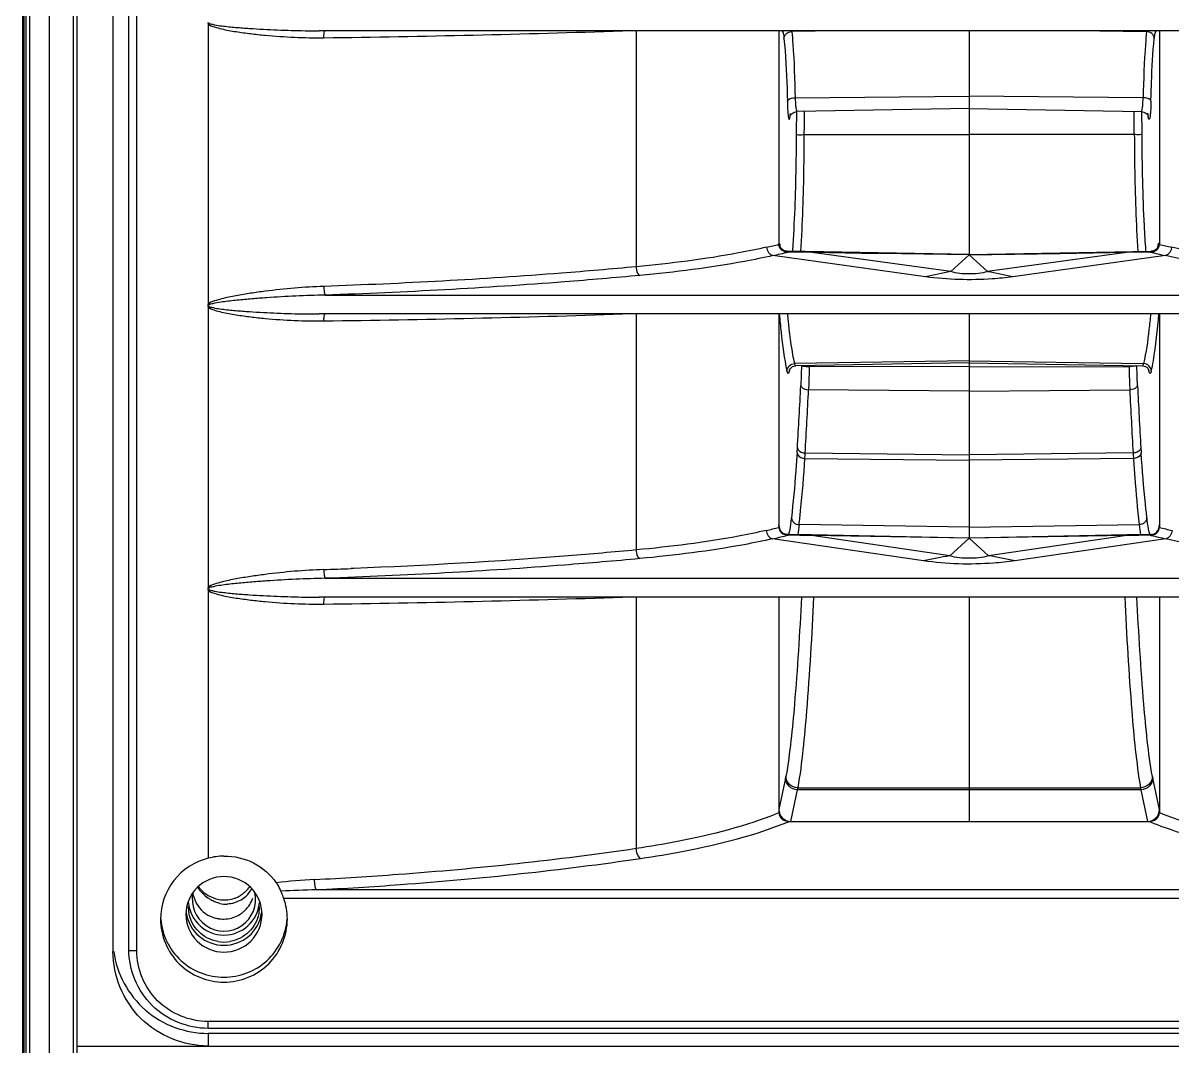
# Model space of a CAD drawing. Header units: millimetres. Extents: x 208114 to 212367, y 170574 to 176275.
# Drawn here: x 208771.5 to 208844, y 175196.1 to 175260.6 of the extents above; entities that cross this region are included whole.
import ezdxf

# ---------------------------------------------------------------- set-up
doc = ezdxf.new("R2010")
doc.units = ezdxf.units.MM
doc.header["$LTSCALE"] = 10

msp = doc.modelspace()

# ---------------------------------------------------------------- linework, layer by layer
for p, q in [((208771.522, 174469.292), (208771.522, 175432.692)), ((208771.589, 174469.292), (208771.589, 175432.692)), ((208771.73, 174469.292), (208771.73, 175432.692)), ((208771.944, 174469.292), (208771.944, 175432.692)), ((208773.183, 175432.692), (208773.183, 174469.292)), ((208774.716, 174469.292), (208774.716, 175432.692)), ((208774.947, 175183.292), (208774.947, 175432.492)), ((208777.197, 175413.692), (208777.197, 175202.047)), ((208778.197, 175202.169), (208778.197, 175302.092)), ((208778.697, 175202.108), (208778.697, 175301.358)), ((208783.197, 175260.601), (208783.197, 175242.866)), ((208790.194, 175260.139), (208790.202, 175260.139)), ((208872.2, 175260.139), (208790.199, 175260.139)), ((208810.197, 175260.139), (208810.197, 175245.253)), ((208819.197, 175260.139), (208819.197, 175246.668)), ((208819.41, 175260.139), (208819.45, 175260.04)), ((208822.95, 175260.139), (208820.008, 175260.094)), ((208831.197, 175260.139), (208831.197, 175246.006)), ((208839.445, 175260.139), (208842.386, 175260.094)), ((208842.944, 175260.04), (208842.984, 175260.139)), ((208843.197, 175260.139), (208843.197, 175246.668)), ((208820.222, 175255.919), (208831.197, 175256.006)), ((208842.172, 175255.919), (208831.197, 175256.006)), ((208831.197, 175255.228), (208820.334, 175255.038)), ((208831.197, 175255.228), (208842.06, 175255.038)), ((208820.78, 175253.591), (208831.197, 175253.601)), ((208841.614, 175253.591), (208831.197, 175253.601)), ((208820.046, 175246.298), (208820.041, 175246.226)), ((208842.353, 175246.226), (208842.348, 175246.298)), ((208828.452, 175244.62), (208818.821, 175245.959)), ((208819.717, 175246.235), (208819.637, 175246.243)), ((208819.686, 175246.197), (208819.783, 175246.196)), ((208819.699, 175246.222), (208819.717, 175246.235)), ((208831.197, 175246.035), (208819.717, 175246.235)), ((208819.783, 175246.196), (208821.274, 175246.17)), ((208821.274, 175246.17), (208825.455, 175246.097)), ((208831.197, 175246.006), (208821.274, 175246.163)), ((208830.038, 175244.944), (208821.274, 175246.163)), ((208831.197, 175246.006), (208830.038, 175244.944)), ((208831.197, 175246.035), (208842.677, 175246.235)), ((208841.12, 175246.163), (208831.197, 175246.006)), ((208831.197, 175245.997), (208836.94, 175246.097)), ((208831.197, 175246.006), (208832.356, 175244.944)), ((208841.12, 175246.163), (208832.356, 175244.944)), ((208843.573, 175245.959), (208833.942, 175244.62)), ((208836.94, 175246.097), (208841.12, 175246.17)), ((208841.12, 175246.17), (208842.611, 175246.196)), ((208842.611, 175246.196), (208842.708, 175246.197)), ((208842.733, 175246.24), (208842.677, 175246.235)), ((208842.677, 175246.235), (208842.695, 175246.222)), ((208790.588, 175243.465), (208871.807, 175243.465)), ((208783.197, 175242.736), (208783.197, 175225.001)), ((208790.194, 175242.274), (208790.202, 175242.274)), ((208872.2, 175242.274), (208790.199, 175242.274)), ((208810.197, 175242.274), (208810.197, 175227.388)), ((208819.197, 175242.274), (208819.197, 175228.803)), ((208831.197, 175242.274), (208831.197, 175228.132)), ((208843.197, 175242.274), (208843.197, 175228.803)), ((208831.197, 175239.328), (208820.198, 175239.143)), ((208831.197, 175239.196), (208820.272, 175239.006)), ((208821.107, 175238.959), (208821.109, 175239.02)), ((208831.197, 175239.328), (208842.196, 175239.143)), ((208831.197, 175239.196), (208842.122, 175239.006)), ((208841.286, 175239.02), (208841.287, 175238.959)), ((208831.197, 175238.932), (208821.107, 175238.959)), ((208831.197, 175238.932), (208841.286, 175238.959)), ((208831.197, 175237.403), (208821.068, 175237.497)), ((208831.197, 175237.403), (208841.325, 175237.497)), ((208820.856, 175233.506), (208831.197, 175233.388)), ((208841.538, 175233.506), (208831.197, 175233.388)), ((208820.836, 175233.163), (208831.197, 175233.046)), ((208841.558, 175233.163), (208831.197, 175233.046)), ((208819.203, 175228.885), (208819.197, 175228.971)), ((208831.197, 175228.822), (208820.47, 175228.984)), ((208831.197, 175228.822), (208841.92, 175228.984)), ((208843.191, 175228.885), (208843.197, 175228.971)), ((208819.783, 175228.316), (208819.638, 175228.283)), ((208819.784, 175228.363), (208819.698, 175228.365)), ((208821.253, 175228.333), (208819.784, 175228.363)), ((208831.197, 175228.132), (208821.252, 175228.297)), ((208829.985, 175227.022), (208821.252, 175228.297)), ((208831.197, 175228.132), (208821.253, 175228.333)), ((208841.141, 175228.333), (208831.197, 175228.132)), ((208841.142, 175228.297), (208831.197, 175228.132)), ((208841.142, 175228.297), (208832.409, 175227.022)), ((208842.61, 175228.363), (208841.141, 175228.333)), ((208842.696, 175228.365), (208842.61, 175228.363)), ((208842.681, 175228.3), (208842.611, 175228.316)), ((208828.32, 175226.7), (208818.798, 175228.089)), ((208831.197, 175228.132), (208829.985, 175227.022)), ((208831.197, 175228.132), (208832.409, 175227.022)), ((208843.596, 175228.089), (208834.074, 175226.7)), ((208792.396, 175226.222), (208792.214, 175226.215)), ((208790.588, 175225.6), (208871.807, 175225.6)), ((208783.197, 175224.871), (208783.197, 175207.937)), ((208790.194, 175224.409), (208790.202, 175224.409)), ((208872.2, 175224.409), (208790.199, 175224.409)), ((208810.197, 175224.409), (208810.197, 175208.569)), ((208819.197, 175224.409), (208819.197, 175210.817)), ((208831.197, 175224.409), (208831.197, 175210.267)), ((208843.197, 175224.409), (208843.197, 175210.817)), ((208819.622, 175212.981), (208819.197, 175211.015)), ((208843.197, 175211.015), (208842.772, 175212.981)), ((208819.94, 175210.267), (208820.37, 175212.258)), ((208842.024, 175212.258), (208820.37, 175212.258)), ((208820.391, 175212.384), (208842.004, 175212.384)), ((208842.024, 175212.258), (208842.454, 175210.267)), ((208819.86, 175210.267), (208842.534, 175210.267)), ((208872.371, 175205.947), (208790.023, 175205.947)), ((208874.422, 175205.405), (208787.972, 175205.405)), ((208783.197, 175197.203), (208783.197, 175197.642)), ((208879.197, 175197.642), (208783.197, 175197.642)), ((208879.197, 175197.203), (208783.197, 175197.203)), ((208783.197, 175196.887), (208783.197, 175196.092)), ((208879.197, 175196.887), (208783.197, 175196.887)), ((208774.947, 175196.092), (208887.447, 175196.092))]:
    msp.add_line(p, q)
for points in [[(208783.197, 175260.601), (208783.198, 175260.619), (208783.202, 175260.636), (208783.209, 175260.652), (208783.219, 175260.666)], [(208819.897, 175254.751), (208819.896, 175254.747), (208819.893, 175254.733), (208819.892, 175254.729), (208819.895, 175254.737), (208819.902, 175254.757), (208819.918, 175254.789), (208819.943, 175254.831), (208819.98, 175254.878), (208820.031, 175254.927), (208820.097, 175254.972), (208820.175, 175255.009), (208820.265, 175255.032), (208820.334, 175255.038)], [(208842.06, 175255.038), (208842.126, 175255.033), (208842.211, 175255.012), (208842.282, 175254.981), (208842.343, 175254.942), (208842.393, 175254.9), (208842.435, 175254.853), (208842.466, 175254.807), (208842.486, 175254.769), (208842.497, 175254.742), (208842.501, 175254.73), (208842.502, 175254.729)], [(208819.475, 175246.304), (208819.411, 175246.35), (208819.361, 175246.398), (208819.324, 175246.448), (208819.298, 175246.491), (208819.284, 175246.522), (208819.282, 175246.527)], [(208819.637, 175246.243), (208819.549, 175246.268), (208819.475, 175246.304)], [(208842.888, 175246.287), (208842.816, 175246.258), (208842.733, 175246.24)], [(208843.117, 175246.54), (208843.118, 175246.546), (208843.117, 175246.542), (208843.112, 175246.526), (208843.099, 175246.498), (208843.078, 175246.459), (208843.046, 175246.414), (208843.003, 175246.368), (208842.951, 175246.325), (208842.888, 175246.287)], [(208783.219, 175242.801), (208783.209, 175242.815), (208783.202, 175242.83), (208783.198, 175242.847), (208783.197, 175242.866)], [(208783.197, 175242.736), (208783.198, 175242.754), (208783.202, 175242.772), (208783.209, 175242.787), (208783.219, 175242.801)], [(208819.865, 175238.755), (208819.864, 175238.752), (208819.863, 175238.748), (208819.866, 175238.756), (208819.876, 175238.777), (208819.898, 175238.811), (208819.935, 175238.857), (208819.989, 175238.907), (208820.061, 175238.953), (208820.147, 175238.987), (208820.241, 175239.004), (208820.272, 175239.006)], [(208842.122, 175239.006), (208842.147, 175239.004), (208842.242, 175238.988), (208842.329, 175238.955), (208842.402, 175238.909), (208842.457, 175238.859), (208842.496, 175238.813), (208842.517, 175238.778), (208842.528, 175238.757), (208842.531, 175238.75)], [(208783.219, 175224.936), (208783.209, 175224.95), (208783.202, 175224.965), (208783.198, 175224.982), (208783.197, 175225.001)], [(208783.197, 175224.871), (208783.198, 175224.89), (208783.202, 175224.907), (208783.209, 175224.922), (208783.219, 175224.936)]]:
    msp.add_lwpolyline(points)
for centre, radius, start, end in [((208778.805, 176168.805), 909.178, 270.736526, 271.924115), ((208819.942, 175260.031), 0.492, 167.25584, 178.92939), ((208812.593, 175259.404), 7.447, 5.31999, 5.67762), ((208849.806, 175259.403), 7.452, 174.32258, 174.67995), ((208842.452, 175260.031), 0.492, 1.07061, 12.74417), ((208979.691, 175252.864), 159.402, 179.21811, 179.74721), ((208963.459, 175252.925), 142.681, 179.14763, 179.73247), ((208698.935, 175252.925), 142.681, 0.26753, 0.85237), ((208682.704, 175252.864), 159.402, 0.25279, 0.78189), ((208750.155, 175542.054), 303.347, 283.00606, 283.15578), ((208819.683, 175246.693), 0.487, 180.0062, 182.85268), ((208819.692, 175246.694), 0.496, 209.94483, 213.43266), ((208842.702, 175246.694), 0.496, 326.65262, 330.20899), ((208842.71, 175246.693), 0.488, 357.15366, 359.99397), ((208912.242, 175542.07), 303.364, 256.84423, 256.99393), ((208761.283, 175496.605), 257.165, 282.92876, 283.14875), ((208819.696, 175246.703), 0.506, 247.09182, 261.60125), ((208819.695, 175246.698), 0.501, 261.57608, 268.98438), ((208901.111, 175496.604), 257.164, 256.85125, 257.07124), ((208842.508, 175246.117), 0.215, 21.87871, 23.33298), ((208842.699, 175246.699), 0.502, 271.01627, 278.59749), ((208842.699, 175246.702), 0.505, 278.56713, 293.17917), ((208837.504, 175204.325), 41.3, 100.41406, 102.66078), ((208824.889, 175204.318), 41.306, 77.3394, 79.58576), ((208778.805, 176150.94), 909.178, 270.736526, 271.924115), ((208820.33, 175238.635), 0.48, 164.66569, 180.27272), ((208842.063, 175238.635), 0.481, 11.05989, 15.3285), ((208842.067, 175238.635), 0.477, 359.69267, 11.0831), ((208459.764, 175255.161), 361.233, 356.61373, 357.24005), ((209188.119, 175254.382), 346.701, 182.74682, 183.3994), ((208470.862, 175254.297), 350.61, 356.60044, 357.25342), ((209206.638, 175255.108), 365.738, 182.76009, 183.38605), ((208783.451, 175236.016), 36.98, 356.11199, 356.60155), ((208776.155, 175235.943), 44.768, 356.43944, 356.87994), ((208886.239, 175235.943), 44.767, 183.12006, 183.56057), ((208878.945, 175236.016), 36.982, 183.39846, 183.888), ((208819.895, 175228.971), 0.698, 187.13787, 188.67202), ((208842.5, 175228.971), 0.698, 351.10198, 352.84884), ((208750.723, 175522.521), 301.595, 282.96782, 283.12279), ((208760.188, 175484.086), 262.62, 282.89546, 283.08349), ((208819.886, 175228.97), 0.689, 188.65424, 196.76135), ((208819.79, 175229.044), 0.727, 262.35289, 269.39523), ((208811.73, 175229.939), 8.249, 348.90667, 350.00955), ((208850.664, 175229.939), 8.249, 189.99052, 191.09335), ((208842.604, 175229.041), 0.725, 270.59472, 280.62164), ((208901.301, 175480.157), 258.588, 256.89744, 257.10562), ((208842.508, 175228.97), 0.689, 342.77232, 351.11988), ((208911.674, 175522.535), 301.609, 256.87722, 257.03217), ((208837.431, 175184.125), 43.538, 99.84698, 102.07954), ((208824.963, 175184.123), 43.541, 77.92052, 80.15296), ((208777.506, 175602.491), 376.564, 271.97629, 272.23851), ((208778.805, 176133.075), 909.178, 270.736526, 271.924115), ((208784.251, 175203.986), 4.089, 90.7547, 104.93372), ((208792.07, 175165.938), 40.715, 93.0371, 96.44607), ((208784.302, 175206.127), 2.107, 190.50925, 194.27528), ((208784.592, 175207.501), 2.494, 214.36612, 222.60658), ((208784.71, 175207.607), 2.653, 222.56773, 232.7198), ((208784.058, 175207.415), 2.172, 313.53179, 324.17165), ((208784.249, 175206.976), 1.956, 313.42558, 330.63908), ((208792.17, 175116.213), 89.76, 91.37084, 92.79634), ((208784.635, 175207.505), 2.526, 232.66761, 241.13094), ((208784.262, 175207.454), 2.144, 251.79002, 263.2195), ((208784.333, 175206.768), 1.726, 257.06395, 272.6211), ((208784.27, 175206.955), 1.926, 300.91728, 313.41661), ((208784.226, 175204.088), 3.971, 0.08197, 19.37067), ((208784.167, 175204.889), 2.22, 180.03599, 190.09087), ((208784.206, 175204.892), 2.241, 348.64991, 349.92475), ((208784.227, 175204.889), 2.22, 349.90822, 359.964), ((208784.172, 175206.26), 2.156, 262.2226, 274.23907), ((208784.197, 175204.938), 2.284, 260.15285, 279.84493)]:
    msp.add_arc(centre, radius, start, end)
for centre, major_axis, ratio, start_param, end_param in [((208824.129, 175146.795), (161.813, -6.893), 0.612817, 1.614538, 1.623751), ((208838.265, 175146.795), (161.813, 6.893), 0.612817, 1.517842, 1.527054), ((208823.819, 175128.93), (157.113, -7.019), 0.631093, 1.615312, 1.624665), ((208838.575, 175128.93), (157.113, 7.019), 0.631093, 1.516927, 1.52628), ((208819.948, 175211.023), (0.391, 0.65), 0.987274, -4.165371, -2.605887), ((208842.446, 175211.023), (-0.391, 0.65), 0.987274, -3.677298, -2.117814), ((208784.197, 175205.357), (0, -2.015), 0.992501, 4.501219, 8.065151), ((208784.197, 175207.34), (0, 2.015), 0.992501, 8.482762, 8.901176), ((208784.197, 175205.357), (0, 2.267), 0.992501, 7.956568, 10.892994)]:
    msp.add_ellipse(centre, major_axis=major_axis, ratio=ratio, start_param=start_param, end_param=end_param)
for points, knots in [([(208783.197, 175260.601), (208783.284, 175260.474), (208783.613, 175260.377), (208784.191, 175260.213), (208784.964, 175260.081), (208785.88, 175259.954), (208787.11, 175259.824), (208788.646, 175259.717), (208789.878, 175259.693), (208790.492, 175259.701)], [0, 0, 0, 0, 0.062102, 0.124897, 0.250441, 0.375869, 0.501126, 0.751012, 1, 1, 1, 1]), ([(208783.219, 175260.666), (208783.219, 175260.592), (208783.436, 175260.565), (208783.683, 175260.493), (208784.064, 175260.449), (208784.495, 175260.397), (208785.081, 175260.343), (208785.81, 175260.287), (208786.979, 175260.217), (208788.44, 175260.157), (208789.609, 175260.139), (208790.194, 175260.139)], [0, 0, 0, 0, 0.031566, 0.062025, 0.124873, 0.187467, 0.250046, 0.375175, 0.500259, 0.750255, 1, 1, 1, 1]), ([(208790.492, 175259.701), (208790.493, 175259.803), (208790.511, 175259.929), (208790.529, 175260.127), (208790.576, 175260.141)], [0, 0, 0, 0, 0.676374, 1, 1, 1, 1]), ([(208819.45, 175260.04), (208819.458, 175260.021), (208819.493, 175259.897), (208819.506, 175259.769), (208819.518, 175259.662)], [0, 0, 0, 0, 0.156741, 1, 1, 1, 1]), ([(208819.518, 175259.662), (208819.523, 175259.773), (208819.647, 175260.005), (208819.886, 175260.089), (208820.008, 175260.094)], [0, 0, 0, 0, 0.477609, 1, 1, 1, 1]), ([(208820.008, 175260.094), (208820.036, 175259.825), (208820.149, 175258.436), (208820.196, 175257.043), (208820.222, 175255.919)], [0, 0, 0, 0, 0.19384, 1, 1, 1, 1]), ([(208842.386, 175260.094), (208842.358, 175259.825), (208842.245, 175258.436), (208842.198, 175257.043), (208842.172, 175255.919)], [0, 0, 0, 0, 0.193841, 1, 1, 1, 1]), ([(208842.876, 175259.662), (208842.871, 175259.773), (208842.747, 175260.005), (208842.508, 175260.089), (208842.386, 175260.094)], [0, 0, 0, 0, 0.477622, 1, 1, 1, 1]), ([(208842.876, 175259.662), (208842.881, 175259.705), (208842.897, 175259.832), (208842.912, 175259.962), (208842.944, 175260.04)], [0, 0, 0, 0, 0.342544, 1, 1, 1, 1]), ([(208819.518, 175259.662), (208819.545, 175259.407), (208819.658, 175258.087), (208819.705, 175256.764), (208819.732, 175255.697)], [0, 0, 0, 0, 0.193844, 1, 1, 1, 1]), ([(208842.662, 175255.697), (208842.672, 175256.095), (208842.714, 175257.418), (208842.777, 175258.741), (208842.876, 175259.662)], [0, 0, 0, 0, 0.300769, 1, 1, 1, 1]), ([(208819.732, 175255.697), (208819.736, 175255.728), (208819.85, 175255.893), (208820.067, 175255.915), (208820.222, 175255.919)], [0, 0, 0, 0, 0.167991, 1, 1, 1, 1]), ([(208819.732, 175255.697), (208819.737, 175255.482), (208819.742, 175255.194), (208819.781, 175254.833), (208819.783, 175254.681), (208819.878, 175254.455), (208819.895, 175254.688), (208819.905, 175254.76)], [0, 0, 0, 0, 0.465527, 0.636865, 0.758542, 0.841426, 1, 1, 1, 1]), ([(208820.222, 175255.919), (208820.226, 175255.798), (208820.236, 175255.588), (208820.259, 175255.298), (208820.287, 175255.152), (208820.31, 175255.038), (208820.334, 175255.038)], [0, 0, 0, 0, 0.406441, 0.721146, 0.921906, 1, 1, 1, 1]), ([(208842.06, 175255.038), (208842.084, 175255.038), (208842.107, 175255.152), (208842.135, 175255.298), (208842.158, 175255.588), (208842.168, 175255.798), (208842.172, 175255.919)], [0, 0, 0, 0, 0.078056, 0.278799, 0.593519, 1, 1, 1, 1]), ([(208842.662, 175255.697), (208842.658, 175255.728), (208842.544, 175255.893), (208842.327, 175255.915), (208842.172, 175255.919)], [0, 0, 0, 0, 0.167985, 1, 1, 1, 1]), ([(208842.662, 175255.697), (208842.657, 175255.482), (208842.652, 175255.195), (208842.613, 175254.833), (208842.611, 175254.682), (208842.516, 175254.454), (208842.499, 175254.687), (208842.489, 175254.759)], [0, 0, 0, 0, 0.465491, 0.636903, 0.758722, 0.84199, 1, 1, 1, 1]), ([(208820.29, 175253.568), (208820.287, 175252.896), (208820.258, 175250.472), (208820.179, 175248.046), (208820.046, 175246.298)], [0, 0, 0, 0, 0.276797, 1, 1, 1, 1]), ([(208820.29, 175253.568), (208820.33, 175253.6), (208820.516, 175253.566), (208820.668, 175253.591), (208820.78, 175253.591)], [0, 0, 0, 0, 0.31547, 1, 1, 1, 1]), ([(208820.78, 175253.591), (208820.777, 175252.917), (208820.75, 175250.458), (208820.675, 175247.998), (208820.556, 175246.216)], [0, 0, 0, 0, 0.273939, 1, 1, 1, 1]), ([(208842.104, 175253.568), (208842.065, 175253.601), (208841.878, 175253.566), (208841.726, 175253.591), (208841.614, 175253.591)], [0, 0, 0, 0, 0.314912, 1, 1, 1, 1]), ([(208841.614, 175253.591), (208841.617, 175252.917), (208841.644, 175250.458), (208841.719, 175247.998), (208841.838, 175246.216)], [0, 0, 0, 0, 0.273941, 1, 1, 1, 1]), ([(208842.348, 175246.298), (208842.309, 175246.809), (208842.164, 175249.229), (208842.113, 175251.655), (208842.104, 175253.568)], [0, 0, 0, 0, 0.211343, 1, 1, 1, 1]), ([(208818.425, 175246.489), (208817.839, 175246.353), (208815.12, 175245.798), (208812.361, 175245.457), (208810.197, 175245.253)], [0, 0, 0, 0, 0.2167, 1, 1, 1, 1]), ([(208819.288, 175246.516), (208819.283, 175246.56), (208819.265, 175246.629), (208819.264, 175246.71), (208819.211, 175246.752), (208819.202, 175246.709), (208819.197, 175246.692)], [0, 0, 0, 0, 0.460392, 0.728468, 0.824839, 1, 1, 1, 1]), ([(208819.197, 175246.668), (208819.197, 175246.533), (208819.36, 175246.258), (208819.645, 175246.183), (208819.783, 175246.182)], [0, 0, 0, 0, 0.494335, 1, 1, 1, 1]), ([(208842.611, 175246.182), (208842.75, 175246.183), (208843.034, 175246.258), (208843.197, 175246.533), (208843.197, 175246.668)], [0, 0, 0, 0, 0.505665, 1, 1, 1, 1]), ([(208843.106, 175246.516), (208843.111, 175246.56), (208843.129, 175246.629), (208843.13, 175246.71), (208843.183, 175246.752), (208843.192, 175246.709), (208843.197, 175246.692)], [0, 0, 0, 0, 0.460396, 0.728487, 0.824862, 1, 1, 1, 1]), ([(208852.197, 175245.253), (208851.421, 175245.326), (208848.663, 175245.621), (208845.913, 175246.04), (208843.969, 175246.489)], [0, 0, 0, 0, 0.280844, 1, 1, 1, 1]), ([(208818.821, 175245.959), (208818.224, 175245.822), (208815.451, 175245.259), (208812.637, 175244.913), (208810.431, 175244.706)], [0, 0, 0, 0, 0.216679, 1, 1, 1, 1]), ([(208842.695, 175246.222), (208842.697, 175246.219), (208842.701, 175246.213), (208842.704, 175246.206), (208842.706, 175246.202)], [0, 0, 0, 0, 0.456283, 1, 1, 1, 1]), ([(208851.963, 175244.706), (208851.172, 175244.781), (208848.36, 175245.079), (208845.556, 175245.504), (208843.573, 175245.959)], [0, 0, 0, 0, 0.28086, 1, 1, 1, 1]), ([(208810.197, 175245.253), (208808.625, 175245.105), (208802.067, 175244.544), (208795.492, 175244.189), (208790.492, 175244.017)], [0, 0, 0, 0, 0.239869, 1, 1, 1, 1]), ([(208810.197, 175245.253), (208810.198, 175245.19), (208810.221, 175244.998), (208810.299, 175244.75), (208810.431, 175244.706)], [0, 0, 0, 0, 0.311589, 1, 1, 1, 1]), ([(208832.356, 175244.944), (208831.984, 175244.83), (208831.197, 175244.765), (208830.41, 175244.829), (208830.038, 175244.944)], [0, 0, 0, 0, 0.499883, 1, 1, 1, 1]), ([(208810.431, 175244.706), (208808.848, 175244.558), (208802.244, 175243.994), (208795.623, 175243.638), (208790.588, 175243.465)], [0, 0, 0, 0, 0.239867, 1, 1, 1, 1]), ([(208833.942, 175244.62), (208833.515, 175244.561), (208831.691, 175244.381), (208829.84, 175244.427), (208828.452, 175244.62)], [0, 0, 0, 0, 0.235279, 1, 1, 1, 1]), ([(208790.492, 175244.017), (208789.877, 175243.995), (208788.645, 175243.917), (208787.109, 175243.753), (208785.88, 175243.583), (208784.964, 175243.428), (208784.191, 175243.276), (208783.612, 175243.098), (208783.283, 175242.994), (208783.197, 175242.866)], [0, 0, 0, 0, 0.248431, 0.498147, 0.623407, 0.748892, 0.874579, 0.937528, 1, 1, 1, 1]), ([(208790.588, 175243.465), (208789.97, 175243.453), (208788.735, 175243.41), (208787.192, 175243.321), (208785.957, 175243.228), (208785.187, 175243.159), (208784.568, 175243.094), (208784.113, 175243.035), (208783.711, 175242.985), (208783.45, 175242.905), (208783.218, 175242.879), (208783.219, 175242.801)], [0, 0, 0, 0, 0.249559, 0.499505, 0.624597, 0.749757, 0.812362, 0.874986, 0.937806, 0.968225, 1, 1, 1, 1]), ([(208790.492, 175244.017), (208790.493, 175243.897), (208790.517, 175243.721), (208790.537, 175243.511), (208790.588, 175243.465)], [0, 0, 0, 0, 0.636126, 1, 1, 1, 1]), ([(208783.197, 175242.736), (208783.284, 175242.609), (208783.613, 175242.512), (208784.191, 175242.348), (208784.964, 175242.216), (208785.881, 175242.089), (208787.11, 175241.959), (208788.646, 175241.852), (208789.878, 175241.828), (208790.492, 175241.836)], [0, 0, 0, 0, 0.062141, 0.124934, 0.250474, 0.375897, 0.501147, 0.751023, 1, 1, 1, 1]), ([(208783.219, 175242.801), (208783.22, 175242.727), (208783.435, 175242.701), (208783.683, 175242.627), (208784.064, 175242.584), (208784.495, 175242.532), (208785.08, 175242.478), (208785.809, 175242.422), (208786.978, 175242.352), (208788.439, 175242.292), (208789.609, 175242.274), (208790.194, 175242.274)], [0, 0, 0, 0, 0.031638, 0.061934, 0.124806, 0.187409, 0.249993, 0.375131, 0.500224, 0.750238, 1, 1, 1, 1]), ([(208790.492, 175241.836), (208790.493, 175241.938), (208790.511, 175242.064), (208790.529, 175242.262), (208790.576, 175242.276)], [0, 0, 0, 0, 0.676374, 1, 1, 1, 1]), ([(208819.225, 175242.265), (208819.259, 175241.885), (208819.378, 175240.68), (208819.521, 175239.472), (208819.708, 175238.664)], [0, 0, 0, 0, 0.315327, 1, 1, 1, 1]), ([(208820.198, 175239.143), (208820.153, 175239.335), (208819.95, 175240.369), (208819.836, 175241.418), (208819.754, 175242.271)], [0, 0, 0, 0, 0.187082, 1, 1, 1, 1]), ([(208842.64, 175242.271), (208842.609, 175241.944), (208842.497, 175240.897), (208842.362, 175239.848), (208842.196, 175239.143)], [0, 0, 0, 0, 0.31195, 1, 1, 1, 1]), ([(208842.687, 175238.664), (208842.737, 175238.881), (208842.962, 175240.072), (208843.081, 175241.28), (208843.169, 175242.265)], [0, 0, 0, 0, 0.183403, 1, 1, 1, 1]), ([(208819.708, 175238.664), (208819.711, 175238.786), (208819.821, 175239.037), (208820.074, 175239.139), (208820.198, 175239.143)], [0, 0, 0, 0, 0.494342, 1, 1, 1, 1]), ([(208820.272, 175239.006), (208820.265, 175239.005), (208820.216, 175239.037), (208820.21, 175239.098), (208820.198, 175239.143)], [0, 0, 0, 0, 0.128695, 1, 1, 1, 1]), ([(208842.196, 175239.143), (208842.191, 175239.123), (208842.176, 175239.078), (208842.154, 175239.005), (208842.122, 175239.006)], [0, 0, 0, 0, 0.396383, 1, 1, 1, 1]), ([(208842.687, 175238.664), (208842.684, 175238.786), (208842.573, 175239.037), (208842.32, 175239.139), (208842.196, 175239.143)], [0, 0, 0, 0, 0.494342, 1, 1, 1, 1]), ([(208819.708, 175238.664), (208819.72, 175238.609), (208819.766, 175238.423), (208819.837, 175238.587), (208819.85, 175238.633)], [0, 0, 0, 0, 0.543262, 1, 1, 1, 1]), ([(208820.618, 175239.011), (208820.616, 175238.902), (208820.607, 175238.487), (208820.592, 175238.072), (208820.578, 175237.767)], [0, 0, 0, 0, 0.262988, 1, 1, 1, 1]), ([(208820.657, 175239.012), (208820.681, 175239.003), (208820.83, 175238.969), (208820.982, 175238.961), (208821.108, 175238.959)], [0, 0, 0, 0, 0.169194, 1, 1, 1, 1]), ([(208821.108, 175238.959), (208821.106, 175238.831), (208821.097, 175238.343), (208821.083, 175237.856), (208821.068, 175237.497)], [0, 0, 0, 0, 0.263032, 1, 1, 1, 1]), ([(208841.286, 175238.959), (208841.288, 175238.831), (208841.297, 175238.343), (208841.311, 175237.856), (208841.326, 175237.497)], [0, 0, 0, 0, 0.263032, 1, 1, 1, 1]), ([(208841.737, 175239.012), (208841.713, 175239.003), (208841.565, 175238.969), (208841.413, 175238.961), (208841.287, 175238.959)], [0, 0, 0, 0, 0.169233, 1, 1, 1, 1]), ([(208841.816, 175237.767), (208841.812, 175237.864), (208841.794, 175238.279), (208841.782, 175238.694), (208841.776, 175239.011)], [0, 0, 0, 0, 0.234446, 1, 1, 1, 1]), ([(208842.687, 175238.664), (208842.674, 175238.609), (208842.628, 175238.423), (208842.557, 175238.587), (208842.544, 175238.633)], [0, 0, 0, 0, 0.543261, 1, 1, 1, 1]), ([(208820.578, 175237.767), (208820.581, 175237.731), (208820.68, 175237.548), (208820.91, 175237.503), (208821.069, 175237.497)], [0, 0, 0, 0, 0.183764, 1, 1, 1, 1]), ([(208841.816, 175237.767), (208841.813, 175237.731), (208841.714, 175237.548), (208841.485, 175237.504), (208841.326, 175237.497)], [0, 0, 0, 0, 0.183803, 1, 1, 1, 1]), ([(208820.346, 175233.508), (208820.32, 175233.122), (208820.221, 175231.757), (208820.099, 175230.394), (208819.984, 175229.42)], [0, 0, 0, 0, 0.283311, 1, 1, 1, 1]), ([(208820.346, 175233.508), (208820.349, 175233.464), (208820.427, 175233.256), (208820.673, 175233.17), (208820.84, 175233.162)], [0, 0, 0, 0, 0.21159, 1, 1, 1, 1]), ([(208820.366, 175233.824), (208820.369, 175233.783), (208820.453, 175233.584), (208820.693, 175233.514), (208820.856, 175233.507)], [0, 0, 0, 0, 0.201549, 1, 1, 1, 1]), ([(208842.028, 175233.824), (208842.025, 175233.783), (208841.941, 175233.585), (208841.702, 175233.515), (208841.539, 175233.507)], [0, 0, 0, 0, 0.201592, 1, 1, 1, 1]), ([(208842.048, 175233.508), (208842.045, 175233.464), (208841.968, 175233.257), (208841.724, 175233.171), (208841.558, 175233.163)], [0, 0, 0, 0, 0.211697, 1, 1, 1, 1]), ([(208842.41, 175229.42), (208842.376, 175229.713), (208842.228, 175231.073), (208842.121, 175232.437), (208842.048, 175233.508)], [0, 0, 0, 0, 0.215404, 1, 1, 1, 1]), ([(208820.47, 175228.984), (208820.505, 175229.283), (208820.656, 175230.673), (208820.765, 175232.068), (208820.84, 175233.163)], [0, 0, 0, 0, 0.215409, 1, 1, 1, 1]), ([(208841.554, 175233.163), (208841.581, 175232.767), (208841.682, 175231.373), (208841.806, 175229.979), (208841.924, 175228.984)], [0, 0, 0, 0, 0.283317, 1, 1, 1, 1]), ([(208819.984, 175229.42), (208819.974, 175229.334), (208819.936, 175229.03), (208819.892, 175228.726), (208819.854, 175228.508)], [0, 0, 0, 0, 0.280988, 1, 1, 1, 1]), ([(208819.984, 175229.42), (208819.987, 175229.308), (208820.111, 175229.074), (208820.351, 175228.989), (208820.474, 175228.984)], [0, 0, 0, 0, 0.475753, 1, 1, 1, 1]), ([(208842.41, 175229.42), (208842.407, 175229.309), (208842.285, 175229.076), (208842.046, 175228.99), (208841.924, 175228.984)], [0, 0, 0, 0, 0.47583, 1, 1, 1, 1]), ([(208842.54, 175228.508), (208842.528, 175228.574), (208842.478, 175228.877), (208842.438, 175229.182), (208842.41, 175229.42)], [0, 0, 0, 0, 0.218578, 1, 1, 1, 1]), ([(208818.402, 175228.619), (208817.818, 175228.484), (208815.106, 175227.931), (208812.354, 175227.591), (208810.197, 175227.388)], [0, 0, 0, 0, 0.216862, 1, 1, 1, 1]), ([(208818.798, 175228.089), (208818.202, 175227.953), (208815.436, 175227.393), (208812.631, 175227.048), (208810.431, 175226.841)], [0, 0, 0, 0, 0.216841, 1, 1, 1, 1]), ([(208851.963, 175226.841), (208851.174, 175226.915), (208848.37, 175227.213), (208845.574, 175227.636), (208843.596, 175228.089)], [0, 0, 0, 0, 0.280714, 1, 1, 1, 1]), ([(208810.431, 175226.841), (208808.848, 175226.693), (208802.244, 175226.129), (208795.623, 175225.773), (208790.588, 175225.6)], [0, 0, 0, 0, 0.239867, 1, 1, 1, 1]), ([(208810.197, 175227.388), (208808.773, 175227.254), (208802.848, 175226.742), (208796.909, 175226.401), (208792.396, 175226.222)], [0, 0, 0, 0, 0.240492, 1, 1, 1, 1]), ([(208810.197, 175227.388), (208810.198, 175227.325), (208810.221, 175227.133), (208810.299, 175226.885), (208810.431, 175226.841)], [0, 0, 0, 0, 0.311589, 1, 1, 1, 1]), ([(208834.074, 175226.7), (208833.629, 175226.635), (208831.718, 175226.437), (208829.776, 175226.487), (208828.32, 175226.7)], [0, 0, 0, 0, 0.234061, 1, 1, 1, 1]), ([(208832.409, 175227.022), (208832.022, 175226.894), (208831.197, 175226.825), (208830.372, 175226.894), (208829.985, 175227.022)], [0, 0, 0, 0, 0.499804, 1, 1, 1, 1]), ([(208790.492, 175226.152), (208789.877, 175226.13), (208788.645, 175226.052), (208787.109, 175225.888), (208785.88, 175225.718), (208784.964, 175225.563), (208784.191, 175225.411), (208783.612, 175225.233), (208783.283, 175225.129), (208783.197, 175225.001)], [0, 0, 0, 0, 0.248431, 0.498147, 0.623407, 0.748892, 0.874579, 0.937528, 1, 1, 1, 1]), ([(208790.492, 175226.152), (208790.493, 175226.032), (208790.517, 175225.856), (208790.537, 175225.645), (208790.588, 175225.6)], [0, 0, 0, 0, 0.636126, 1, 1, 1, 1]), ([(208790.588, 175225.6), (208789.97, 175225.588), (208788.735, 175225.545), (208787.192, 175225.456), (208785.957, 175225.363), (208785.187, 175225.294), (208784.568, 175225.229), (208784.113, 175225.17), (208783.711, 175225.12), (208783.45, 175225.04), (208783.218, 175225.014), (208783.219, 175224.936)], [0, 0, 0, 0, 0.249559, 0.499505, 0.624597, 0.749757, 0.812362, 0.874986, 0.937806, 0.968225, 1, 1, 1, 1]), ([(208783.197, 175224.871), (208783.284, 175224.744), (208783.613, 175224.647), (208784.191, 175224.483), (208784.964, 175224.351), (208785.881, 175224.224), (208787.11, 175224.094), (208788.646, 175223.987), (208789.878, 175223.963), (208790.492, 175223.971)], [0, 0, 0, 0, 0.062141, 0.124934, 0.250474, 0.375897, 0.501147, 0.751023, 1, 1, 1, 1]), ([(208783.219, 175224.936), (208783.22, 175224.862), (208783.435, 175224.836), (208783.683, 175224.762), (208784.064, 175224.719), (208784.495, 175224.667), (208785.08, 175224.613), (208785.809, 175224.557), (208786.978, 175224.487), (208788.439, 175224.427), (208789.609, 175224.409), (208790.194, 175224.409)], [0, 0, 0, 0, 0.031638, 0.061934, 0.124806, 0.187409, 0.249993, 0.375131, 0.500224, 0.750238, 1, 1, 1, 1]), ([(208790.492, 175223.971), (208790.493, 175224.073), (208790.511, 175224.199), (208790.529, 175224.397), (208790.576, 175224.411)], [0, 0, 0, 0, 0.676374, 1, 1, 1, 1]), ([(208820.618, 175224.405), (208820.507, 175222.155), (208820.27, 175218.376), (208819.901, 175214.6), (208819.642, 175213.088)], [0, 0, 0, 0, 0.594915, 1, 1, 1, 1]), ([(208821.386, 175224.401), (208821.274, 175222.008), (208821.033, 175217.996), (208820.659, 175213.986), (208820.391, 175212.384)], [0, 0, 0, 0, 0.595811, 1, 1, 1, 1]), ([(208841.008, 175224.401), (208841.12, 175222.008), (208841.361, 175217.996), (208841.735, 175213.986), (208842.004, 175212.384)], [0, 0, 0, 0, 0.59581, 1, 1, 1, 1]), ([(208842.752, 175213.088), (208842.493, 175214.6), (208842.124, 175218.376), (208841.887, 175222.155), (208841.776, 175224.405)], [0, 0, 0, 0, 0.405085, 1, 1, 1, 1]), ([(208819.642, 175213.088), (208819.639, 175213.069), (208819.633, 175213.035), (208819.626, 175213.001), (208819.622, 175212.987)], [0, 0, 0, 0, 0.563511, 1, 1, 1, 1]), ([(208820.37, 175212.258), (208820.18, 175212.262), (208819.794, 175212.413), (208819.624, 175212.797), (208819.622, 175212.981)], [0, 0, 0, 0, 0.507499, 1, 1, 1, 1]), ([(208820.391, 175212.384), (208820.202, 175212.388), (208819.821, 175212.532), (208819.645, 175212.908), (208819.642, 175213.088)], [0, 0, 0, 0, 0.512038, 1, 1, 1, 1]), ([(208842.752, 175213.088), (208842.749, 175212.908), (208842.573, 175212.532), (208842.192, 175212.388), (208842.004, 175212.384)], [0, 0, 0, 0, 0.487964, 1, 1, 1, 1]), ([(208842.772, 175212.981), (208842.77, 175212.797), (208842.6, 175212.413), (208842.214, 175212.262), (208842.024, 175212.258)], [0, 0, 0, 0, 0.492501, 1, 1, 1, 1]), ([(208842.772, 175212.981), (208842.769, 175212.997), (208842.761, 175213.034), (208842.755, 175213.072), (208842.752, 175213.093)], [0, 0, 0, 0, 0.444533, 1, 1, 1, 1]), ([(208810.197, 175208.569), (208811.067, 175208.698), (208814.115, 175209.22), (208817.144, 175209.982), (208819.197, 175210.817)], [0, 0, 0, 0, 0.283994, 1, 1, 1, 1]), ([(208819.197, 175210.817), (208819.197, 175210.663), (208819.376, 175210.346), (208819.703, 175210.267), (208819.86, 175210.267)], [0, 0, 0, 0, 0.49446, 1, 1, 1, 1]), ([(208842.534, 175210.267), (208842.691, 175210.267), (208843.018, 175210.346), (208843.197, 175210.663), (208843.197, 175210.817)], [0, 0, 0, 0, 0.505539, 1, 1, 1, 1]), ([(208843.197, 175210.817), (208843.81, 175210.567), (208846.734, 175209.538), (208849.789, 175208.927), (208852.197, 175208.569)], [0, 0, 0, 0, 0.213777, 1, 1, 1, 1]), ([(208810.478, 175207.927), (208811.389, 175208.061), (208814.568, 175208.6), (208817.727, 175209.39), (208819.86, 175210.267)], [0, 0, 0, 0, 0.285262, 1, 1, 1, 1]), ([(208842.534, 175210.267), (208842.785, 175210.163), (208843.884, 175209.737), (208845.011, 175209.388), (208845.886, 175209.15)], [0, 0, 0, 0, 0.23074, 1, 1, 1, 1]), ([(208783.197, 175207.937), (208782.363, 175207.723), (208780.794, 175206.718), (208780.197, 175204.95), (208780.197, 175204.093)], [0, 0, 0, 0, 0.501118, 1, 1, 1, 1]), ([(208784.197, 175208.075), (208784.836, 175208.083), (208786.132, 175207.79), (208787.137, 175206.916), (208787.499, 175206.396)], [0, 0, 0, 0, 0.50192, 1, 1, 1, 1]), ([(208789.913, 175206.596), (208791.668, 175206.687), (208798.45, 175207.113), (208805.214, 175207.832), (208810.197, 175208.569)], [0, 0, 0, 0, 0.258678, 1, 1, 1, 1]), ([(208790.023, 175205.947), (208791.793, 175206.039), (208798.631, 175206.466), (208805.453, 175207.188), (208810.478, 175207.927)], [0, 0, 0, 0, 0.258681, 1, 1, 1, 1]), ([(208810.478, 175207.927), (208810.439, 175207.947), (208810.266, 175208.122), (208810.21, 175208.375), (208810.197, 175208.569)], [0, 0, 0, 0, 0.18509, 1, 1, 1, 1]), ([(208784.197, 175206.781), (208783.585, 175206.781), (208782.314, 175206.277), (208781.797, 175205.007), (208781.797, 175204.399)], [0, 0, 0, 0, 0.501331, 1, 1, 1, 1]), ([(208786.597, 175204.399), (208786.597, 175205.007), (208786.081, 175206.277), (208784.809, 175206.781), (208784.197, 175206.781)], [0, 0, 0, 0, 0.498669, 1, 1, 1, 1]), ([(208790.023, 175205.947), (208789.975, 175206.017), (208789.942, 175206.246), (208789.917, 175206.461), (208789.913, 175206.596)], [0, 0, 0, 0, 0.385265, 1, 1, 1, 1]), ([(208785.237, 175205.593), (208785.293, 175205.628), (208785.403, 175205.706), (208785.505, 175205.794), (208785.554, 175205.84)], [0, 0, 0, 0, 0.498782, 1, 1, 1, 1]), ([(208787.791, 175205.866), (208787.776, 175205.904), (208787.694, 175206.089), (208787.591, 175206.264), (208787.499, 175206.396)], [0, 0, 0, 0, 0.204087, 1, 1, 1, 1]), ([(208787.972, 175205.405), (208787.929, 175205.529), (208787.867, 175205.683), (208787.804, 175205.835), (208787.791, 175205.866)], [0, 0, 0, 0, 0.796268, 1, 1, 1, 1]), ([(208783.197, 175205.595), (208783.259, 175205.558), (208783.388, 175205.493), (208783.523, 175205.44), (208783.592, 175205.418)], [0, 0, 0, 0, 0.497512, 1, 1, 1, 1]), ([(208783.947, 175205.086), (208783.856, 175205.107), (208783.673, 175205.164), (208783.5, 175205.246), (208783.416, 175205.292)], [0, 0, 0, 0, 0.491836, 1, 1, 1, 1]), ([(208784.009, 175205.325), (208784.152, 175205.308), (208784.441, 175205.304), (208784.724, 175205.363), (208784.859, 175205.41)], [0, 0, 0, 0, 0.500873, 1, 1, 1, 1]), ([(208785.26, 175205.303), (208785.132, 175205.227), (208784.858, 175205.103), (208784.561, 175205.05), (208784.412, 175205.044)], [0, 0, 0, 0, 0.498016, 1, 1, 1, 1]), ([(208784.859, 175205.41), (208784.925, 175205.433), (208785.055, 175205.487), (208785.178, 175205.555), (208785.237, 175205.593)], [0, 0, 0, 0, 0.498517, 1, 1, 1, 1]), ([(208785.54, 175204.666), (208785.645, 175204.772), (208785.833, 175205.009), (208785.972, 175205.276), (208786.029, 175205.415)], [0, 0, 0, 0, 0.498034, 1, 1, 1, 1]), ([(208781.797, 175204.399), (208781.797, 175203.79), (208782.314, 175202.521), (208783.585, 175202.017), (208784.197, 175202.017)], [0, 0, 0, 0, 0.498669, 1, 1, 1, 1]), ([(208781.821, 175204.488), (208781.901, 175203.937), (208782.485, 175202.858), (208783.638, 175202.445), (208784.197, 175202.445)], [0, 0, 0, 0, 0.498787, 1, 1, 1, 1]), ([(208783.806, 175202.688), (208783.363, 175202.766), (208782.504, 175203.202), (208782.06, 175204.059), (208781.981, 175204.5)], [0, 0, 0, 0, 0.500997, 1, 1, 1, 1]), ([(208783.025, 175204.451), (208783.089, 175204.406), (208783.221, 175204.325), (208783.364, 175204.262), (208783.436, 175204.235)], [0, 0, 0, 0, 0.499542, 1, 1, 1, 1]), ([(208783.436, 175204.235), (208783.508, 175204.208), (208783.654, 175204.163), (208783.804, 175204.134), (208783.88, 175204.124)], [0, 0, 0, 0, 0.500034, 1, 1, 1, 1]), ([(208784.197, 175202.445), (208784.756, 175202.445), (208785.909, 175202.858), (208786.493, 175203.937), (208786.573, 175204.488)], [0, 0, 0, 0, 0.501213, 1, 1, 1, 1]), ([(208784.197, 175202.017), (208784.809, 175202.017), (208786.081, 175202.521), (208786.597, 175203.79), (208786.597, 175204.399)], [0, 0, 0, 0, 0.501331, 1, 1, 1, 1]), ([(208784.331, 175204.11), (208784.485, 175204.121), (208784.786, 175204.176), (208785.063, 175204.306), (208785.188, 175204.384)], [0, 0, 0, 0, 0.511419, 1, 1, 1, 1]), ([(208786.403, 175204.451), (208786.317, 175204.019), (208785.867, 175203.188), (208785.023, 175202.765), (208784.588, 175202.688)], [0, 0, 0, 0, 0.499011, 1, 1, 1, 1]), ([(208785.188, 175204.384), (208785.252, 175204.424), (208785.375, 175204.511), (208785.487, 175204.613), (208785.54, 175204.666)], [0, 0, 0, 0, 0.500644, 1, 1, 1, 1]), ([(208780.197, 175204.093), (208780.197, 175203.079), (208781.058, 175200.963), (208783.178, 175200.123), (208784.197, 175200.123)], [0, 0, 0, 0, 0.498667, 1, 1, 1, 1]), ([(208780.209, 175204.094), (208780.283, 175203.13), (208781.212, 175201.185), (208783.225, 175200.429), (208784.197, 175200.429)], [0, 0, 0, 0, 0.498728, 1, 1, 1, 1]), ([(208784.197, 175200.429), (208785.169, 175200.429), (208787.182, 175201.186), (208788.111, 175203.13), (208788.185, 175204.095)], [0, 0, 0, 0, 0.501272, 1, 1, 1, 1]), ([(208784.197, 175200.123), (208785.217, 175200.123), (208787.337, 175200.963), (208788.197, 175203.08), (208788.197, 175204.094)], [0, 0, 0, 0, 0.501339, 1, 1, 1, 1]), ([(208783.197, 175197.203), (208781.923, 175197.203), (208779.272, 175198.254), (208778.197, 175200.901), (208778.197, 175202.169)], [0, 0, 0, 0, 0.501094, 1, 1, 1, 1]), ([(208778.197, 175202.169), (208778.197, 175202.118), (208778.462, 175202.139), (208778.579, 175202.108), (208778.697, 175202.108)], [0, 0, 0, 0, 0.301345, 1, 1, 1, 1]), ([(208783.197, 175197.642), (208782.05, 175197.642), (208779.665, 175198.587), (208778.697, 175200.967), (208778.697, 175202.108)], [0, 0, 0, 0, 0.501331, 1, 1, 1, 1]), ([(208783.197, 175196.092), (208781.668, 175196.092), (208778.488, 175197.351), (208777.197, 175200.526), (208777.197, 175202.047)], [0, 0, 0, 0, 0.501331, 1, 1, 1, 1]), ([(208777.249, 175202.058), (208777.435, 175200.67), (208778.885, 175197.936), (208781.79, 175196.887), (208783.197, 175196.887)], [0, 0, 0, 0, 0.498809, 1, 1, 1, 1])]:
    msp.add_open_spline(points, degree=3, knots=knots)
for points in [[(208819.905, 175254.76), (208819.913, 175254.815), (208819.919, 175254.871), (208819.924, 175254.926)], [(208842.489, 175254.759), (208842.481, 175254.818), (208842.475, 175254.876), (208842.469, 175254.935)], [(208818.425, 175246.489), (208818.431, 175246.268), (208818.603, 175245.989), (208818.821, 175245.959)], [(208819.263, 175246.446), (208819.224, 175246.513), (208819.201, 175246.591), (208819.197, 175246.668)], [(208819.499, 175246.237), (208819.411, 175246.274), (208819.331, 175246.341), (208819.278, 175246.42)], [(208842.897, 175246.238), (208842.985, 175246.276), (208843.064, 175246.342), (208843.116, 175246.421)], [(208843.132, 175246.448), (208843.17, 175246.514), (208843.193, 175246.592), (208843.197, 175246.668)], [(208843.969, 175246.489), (208843.963, 175246.268), (208843.791, 175245.989), (208843.573, 175245.959)], [(208819.85, 175238.633), (208819.87, 175238.693), (208819.888, 175238.755), (208819.904, 175238.816)], [(208842.544, 175238.633), (208842.524, 175238.693), (208842.506, 175238.755), (208842.49, 175238.816)], [(208820.474, 175228.984), (208820.45, 175228.77), (208820.423, 175228.556), (208820.392, 175228.343)], [(208841.92, 175228.984), (208841.944, 175228.77), (208841.971, 175228.556), (208842.002, 175228.343)], [(208818.402, 175228.619), (208818.408, 175228.398), (208818.58, 175228.119), (208818.798, 175228.089)], [(208819.197, 175228.803), (208819.197, 175228.743), (208819.211, 175228.683), (208819.236, 175228.629)], [(208819.352, 175228.54), (208819.294, 175228.606), (208819.251, 175228.687), (208819.226, 175228.771)], [(208819.236, 175228.629), (208819.278, 175228.538), (208819.355, 175228.46), (208819.442, 175228.409)], [(208819.48, 175228.431), (208819.432, 175228.46), (208819.388, 175228.498), (208819.352, 175228.54)], [(208819.442, 175228.409), (208819.518, 175228.363), (208819.606, 175228.335), (208819.694, 175228.323)], [(208819.698, 175228.365), (208819.622, 175228.366), (208819.545, 175228.392), (208819.48, 175228.431)], [(208842.696, 175228.365), (208842.771, 175228.366), (208842.846, 175228.391), (208842.91, 175228.429)], [(208842.737, 175228.329), (208842.813, 175228.343), (208842.887, 175228.37), (208842.952, 175228.409)], [(208842.91, 175228.429), (208842.957, 175228.456), (208842.999, 175228.492), (208843.035, 175228.532)], [(208842.952, 175228.409), (208843.039, 175228.46), (208843.116, 175228.538), (208843.158, 175228.629)], [(208843.035, 175228.532), (208843.095, 175228.598), (208843.14, 175228.68), (208843.166, 175228.766)], [(208843.158, 175228.629), (208843.183, 175228.683), (208843.197, 175228.743), (208843.197, 175228.803)], [(208843.992, 175228.619), (208843.986, 175228.398), (208843.814, 175228.119), (208843.596, 175228.089)], [(208820.391, 175212.384), (208820.384, 175212.342), (208820.378, 175212.3), (208820.37, 175212.258)], [(208842.004, 175212.384), (208842.01, 175212.342), (208842.016, 175212.3), (208842.024, 175212.258)], [(208782.26, 175205.607), (208782.374, 175205.159), (208782.648, 175204.718), (208783.025, 175204.451)]]:
    msp.add_open_spline(points, degree=3)

doc.saveas('drawing.dxf')
